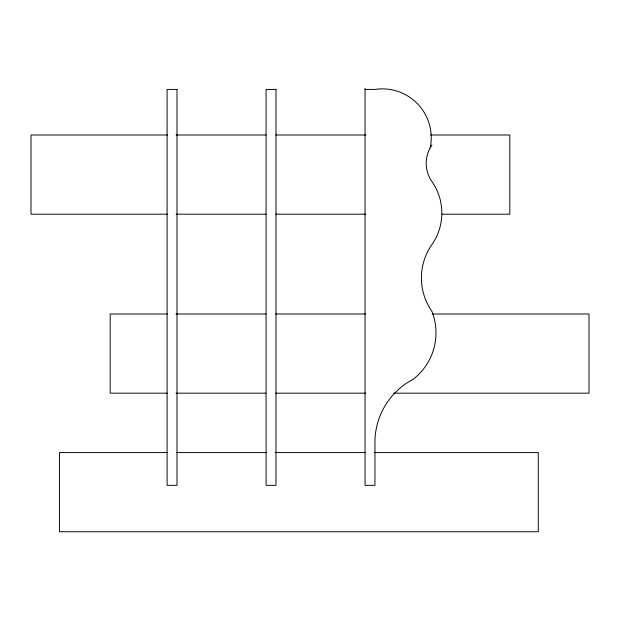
<?xml version="1.0" encoding="UTF-8"?>
<svg xmlns="http://www.w3.org/2000/svg" width="620" height="620" viewBox="0 0 620 620"><rect width="100%" height="100%" fill="white"/><g stroke="black" fill="none" stroke-linecap="round" stroke-linejoin="round"><path stroke-width="0.93" d="M365.056 88.257L365.056 485.344L374.953 485.344L374.953 440.805A71.106 71.106 0 0 1 413.137 379.316A58.768 58.768 0 0 0 431.931 311.349A58.311 58.311 0 0 1 431.931 244.536A54.986 54.986 0 0 0 431.931 181.536A31.86 31.86 0 0 1 430.218 147.777L431.931 145.034M365.056 89.427L374.953 89.427A48.903 48.903 0 0 1 430.218 147.777M167.392 135.005L31 135.005L31 214.187L167.392 214.187M176.096 135.005L266.058 135.005M275.729 135.005L365.684 135.005M430.497 135.005L509.818 135.005L509.818 214.187L442.107 214.187M176.096 214.187L266.058 214.187M275.729 214.187L365.684 214.187M167.253 313.991L110.182 313.991L110.182 393.173L167.253 393.173M175.964 313.991L265.918 313.991M275.59 313.991L365.552 313.991M432.295 313.991L589 313.991L589 393.173L393.607 393.173M175.964 393.173L265.918 393.173M275.59 393.173L365.552 393.173M167.795 452.561L59.458 452.561L59.458 531.743L538.276 531.743L538.276 452.561L374.798 452.561M176.499 452.561L266.461 452.561M275.164 452.561L365.126 452.561M176.994 89.427L167.098 89.427L167.098 485.344L176.994 485.344L176.994 89.427M275.978 89.427L266.081 89.427L266.081 485.344L275.978 485.344L275.978 89.427"/></g></svg>
